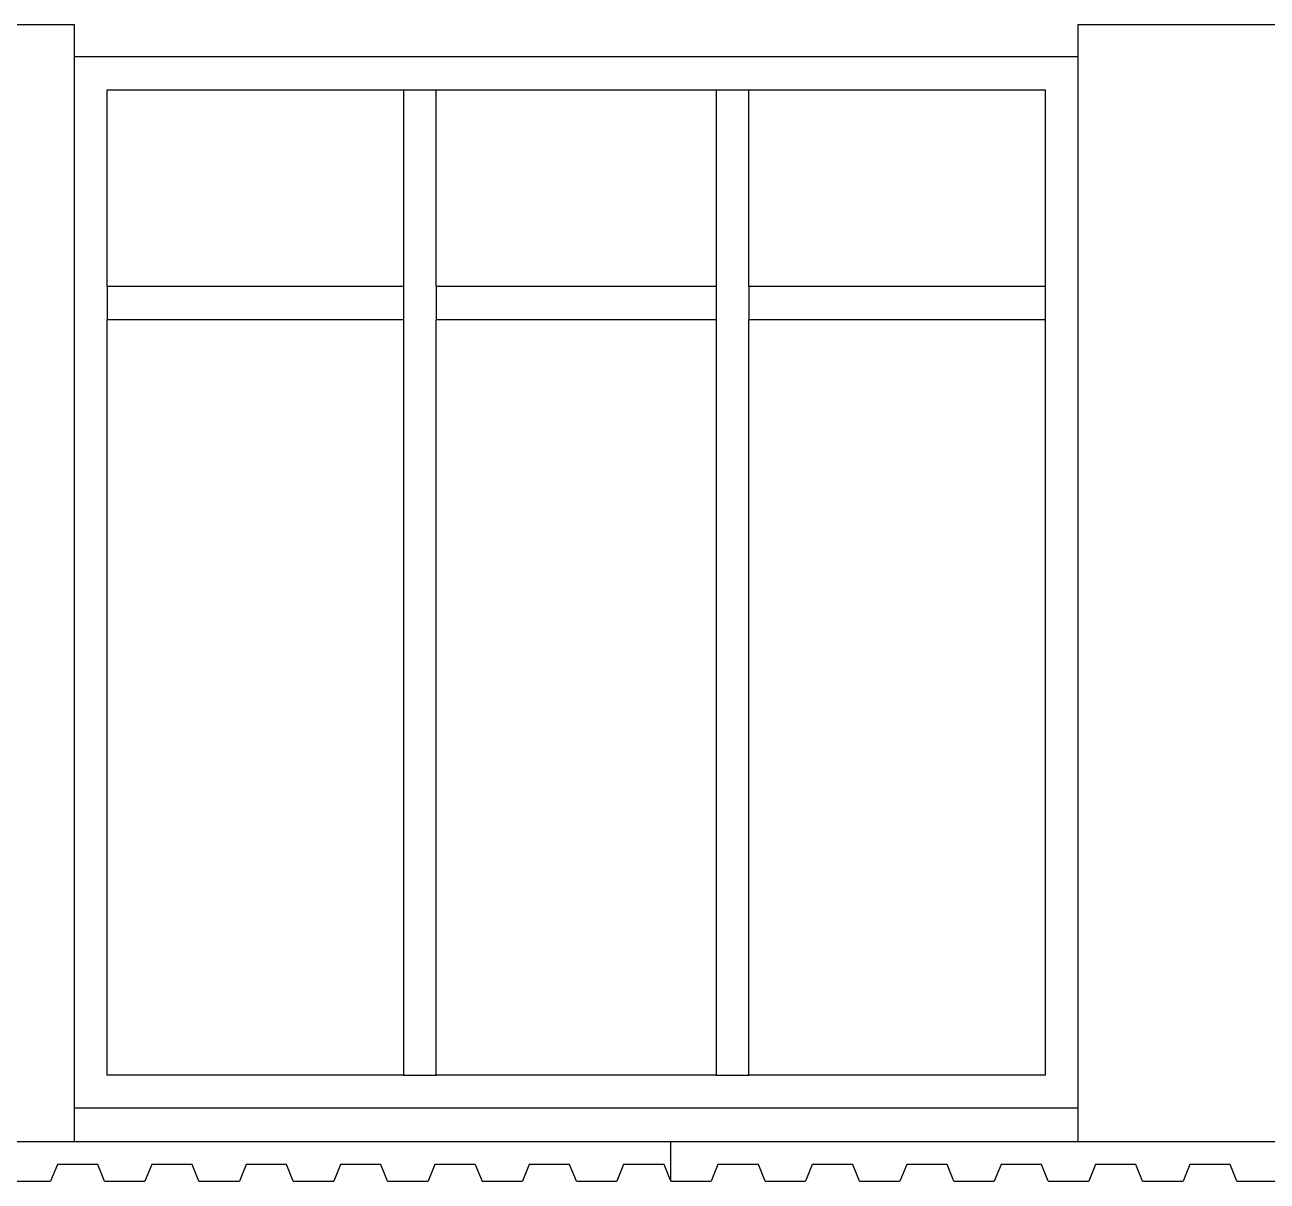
# Model space of a CAD drawing. Extents: x -49.7 to 49.7, y -10.2 to 18.8.
# Drawn here: x -21.841 to -18.091, y 8.176 to 11.666 of the extents above; entities that cross this region are included whole.
import ezdxf

# ---------------------------------------------------------------- set-up
doc = ezdxf.new("R2010")
doc.units = 0
doc.layers.get('0').update_dxf_attribs({"linetype": 'CONTINUOUS'})

msp = doc.modelspace()

# ---------------------------------------------------------------- linework, layer by layer
for p, q in [((-21.6912, 11.6663), (-22.8334, 11.6663)), ((-21.6912, 11.5706), (-21.6912, 11.6663)), ((-17.5195, 11.6663), (-18.6618, 11.6663)), ((-18.6618, 11.6663), (-18.6618, 11.5706)), ((-21.6912, 8.3963), (-21.6912, 11.5706)), ((-21.6912, 11.5706), (-18.6618, 11.5706)), ((-18.6618, 11.5706), (-18.6618, 8.3963)), ((-21.5918, 10.8763), (-21.5918, 11.4706)), ((-21.5918, 11.4706), (-20.6979, 11.4706)), ((-20.6979, 11.4706), (-20.5986, 11.4706)), ((-20.6979, 11.4706), (-20.6979, 10.8763)), ((-20.5986, 11.4706), (-19.7543, 11.4706)), ((-20.5986, 10.8763), (-20.5986, 11.4706)), ((-19.7543, 11.4706), (-19.655, 11.4706)), ((-19.7543, 11.4706), (-19.7543, 10.8763)), ((-19.655, 10.8763), (-19.655, 11.4706)), ((-19.655, 11.4706), (-18.7611, 11.4706)), ((-18.7611, 11.4706), (-18.7611, 10.8763)), ((-20.6979, 10.8763), (-21.5918, 10.8763)), ((-21.5918, 10.8763), (-21.5918, 10.7763)), ((-20.6979, 10.8763), (-20.6979, 10.7763)), ((-19.7543, 10.8763), (-20.5986, 10.8763)), ((-20.5986, 10.8763), (-20.5986, 10.7763)), ((-19.7543, 10.8763), (-19.7543, 10.7763)), ((-18.7611, 10.8763), (-19.655, 10.8763)), ((-19.655, 10.8763), (-19.655, 10.7763)), ((-18.7611, 10.8763), (-18.7611, 10.7763)), ((-20.6979, 10.7763), (-21.5918, 10.7763)), ((-21.5918, 8.4963), (-21.5918, 10.7763)), ((-20.6979, 10.7763), (-20.6979, 8.4963)), ((-19.7543, 10.7763), (-20.5986, 10.7763)), ((-20.5986, 8.4963), (-20.5986, 10.7763)), ((-19.7543, 10.7763), (-19.7543, 8.4963)), ((-18.7611, 10.7763), (-19.655, 10.7763)), ((-19.655, 8.4963), (-19.655, 10.7763)), ((-18.7611, 10.7763), (-18.7611, 8.4963)), ((-20.6979, 8.4963), (-21.5918, 8.4963)), ((-20.6979, 8.4963), (-20.5986, 8.4963)), ((-19.7543, 8.4963), (-20.5986, 8.4963)), ((-19.7543, 8.4963), (-19.655, 8.4963)), ((-18.7611, 8.4963), (-19.655, 8.4963)), ((-18.6618, 8.3963), (-21.6912, 8.3963)), ((-21.6912, 8.2963), (-21.6912, 8.3963)), ((-18.6618, 8.3963), (-18.6618, 8.2963)), ((-22.8334, 8.2963), (-21.6912, 8.2963)), ((-21.6912, 8.2963), (-19.8909, 8.2963)), ((-19.8909, 8.1763), (-19.8909, 8.2963)), ((-19.8909, 8.2963), (-18.6618, 8.2963)), ((-18.6618, 8.2963), (-17.5195, 8.2963)), ((-21.7425, 8.2263), (-21.7628, 8.1763)), ((-21.6204, 8.2263), (-21.7425, 8.2263)), ((-21.6001, 8.1763), (-21.6204, 8.2263)), ((-21.4576, 8.2263), (-21.478, 8.1763)), ((-21.3356, 8.2263), (-21.4576, 8.2263)), ((-21.3152, 8.1763), (-21.3356, 8.2263)), ((-21.1728, 8.2263), (-21.1931, 8.1763)), ((-21.0507, 8.2263), (-21.1728, 8.2263)), ((-21.0304, 8.1763), (-21.0507, 8.2263)), ((-20.8879, 8.2263), (-20.9083, 8.1763)), ((-20.8476, 8.2263), (-20.8879, 8.2263)), ((-20.7658, 8.2263), (-20.8476, 8.2263)), ((-20.7517, 8.1916), (-20.7658, 8.2263)), ((-20.6031, 8.2263), (-20.6234, 8.1763)), ((-20.481, 8.2263), (-20.6031, 8.2263)), ((-20.481, 8.2263), (-20.4606, 8.1763)), ((-20.3182, 8.2263), (-20.3386, 8.1763)), ((-20.1961, 8.2263), (-20.3182, 8.2263)), ((-20.1758, 8.1763), (-20.1961, 8.2263)), ((-20.0334, 8.2263), (-20.0537, 8.1763)), ((-19.9113, 8.2263), (-20.0334, 8.2263)), ((-19.8909, 8.1763), (-19.9113, 8.2263)), ((-19.7485, 8.2263), (-19.7688, 8.1763)), ((-19.668, 8.2263), (-19.7485, 8.2263)), ((-19.6264, 8.2263), (-19.668, 8.2263)), ((-19.6061, 8.1763), (-19.6264, 8.2263)), ((-19.4636, 8.2263), (-19.484, 8.1763)), ((-19.3416, 8.2263), (-19.4636, 8.2263)), ((-19.3212, 8.1763), (-19.3416, 8.2263)), ((-19.1788, 8.2263), (-19.1991, 8.1763)), ((-19.0567, 8.2263), (-19.1788, 8.2263)), ((-19.0364, 8.1763), (-19.0567, 8.2263)), ((-18.8939, 8.2263), (-18.9143, 8.1763)), ((-18.7718, 8.2263), (-18.8939, 8.2263)), ((-18.7515, 8.1763), (-18.7718, 8.2263)), ((-18.6091, 8.2263), (-18.6294, 8.1763)), ((-18.487, 8.2263), (-18.6091, 8.2263)), ((-18.4666, 8.1763), (-18.487, 8.2263)), ((-18.3242, 8.2263), (-18.3446, 8.1763)), ((-18.2021, 8.2263), (-18.3242, 8.2263)), ((-18.1818, 8.1763), (-18.2021, 8.2263)), ((-21.8849, 8.1763), (-21.7628, 8.1763)), ((-21.6001, 8.1763), (-21.478, 8.1763)), ((-21.3152, 8.1763), (-21.1931, 8.1763)), ((-21.0304, 8.1763), (-20.9083, 8.1763)), ((-20.7455, 8.1763), (-20.7517, 8.1916)), ((-20.7455, 8.1763), (-20.7096, 8.1763)), ((-20.7096, 8.1763), (-20.6234, 8.1763)), ((-20.4606, 8.1763), (-20.3386, 8.1763)), ((-20.1758, 8.1763), (-20.0537, 8.1763)), ((-19.8909, 8.1763), (-19.7688, 8.1763)), ((-19.6061, 8.1763), (-19.484, 8.1763)), ((-19.3212, 8.1763), (-19.1991, 8.1763)), ((-19.0364, 8.1763), (-18.9143, 8.1763)), ((-18.7515, 8.1763), (-18.6294, 8.1763)), ((-18.4666, 8.1763), (-18.3446, 8.1763)), ((-18.1818, 8.1763), (-18.0597, 8.1763))]:
    msp.add_line(p, q)

doc.saveas('drawing.dxf')
